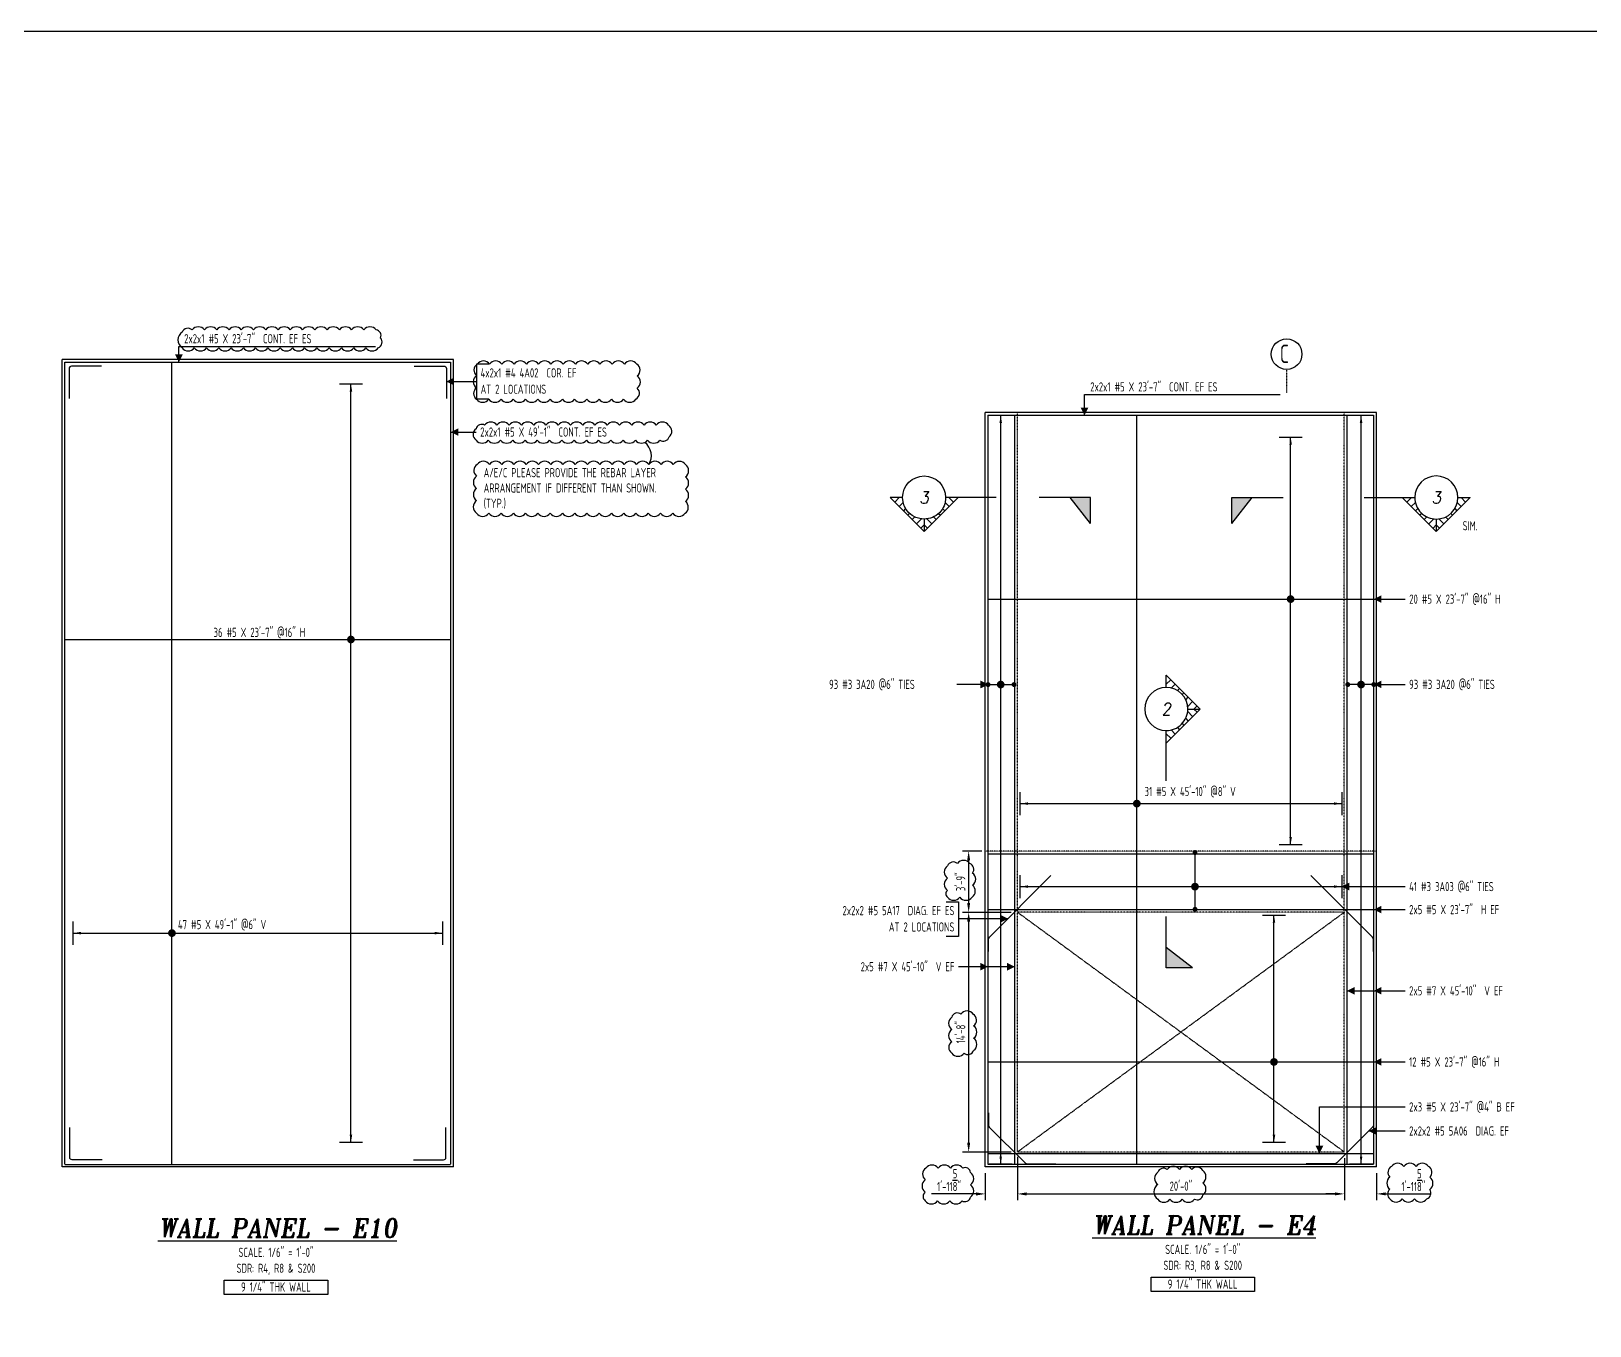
# Model space of a CAD drawing. Header units: inches. Extents: x -10781 to 50822, y -3854 to 38989.
# Drawn here: x 6557 to 7701, y 268 to 1219 of the extents above; entities that cross this region are included whole.
import ezdxf
from ezdxf.enums import TextEntityAlignment as Align

# ---------------------------------------------------------------- set-up
doc = ezdxf.new("R2010")
doc.units = ezdxf.units.IN
doc.header["$LTSCALE"] = 0.025
doc.header["$MEASUREMENT"] = 0
doc.linetypes.add('HIDDEN', pattern=[6, 3, -3])
doc.linetypes.add('PHANTOM', pattern=[2.5, 1.25, -0.25, 0.25, -0.25, 0.25, -0.25])
doc.layers.get('0').update_dxf_attribs({"linetype": 'CONTINUOUS'})
doc.layers.get('Defpoints').update_dxf_attribs({"linetype": 'CONTINUOUS'})
for name, color, linetype in [('0-25TEXT', 7, 'CONTINUOUS'), ('0-35', 3, 'CONTINUOUS'), ('0-35TEXT', 3, 'CONTINUOUS'), ('0-50', 10, 'CONTINUOUS'), ('3', 3, 'CONTINUOUS'), ('BAR-LBL', 2, 'CONTINUOUS'), ('DETAIL', 83, 'CONTINUOUS'), ('GRID', 8, 'PHANTOM'), ('hidden', 7, 'HIDDEN'), ('RANGELAY', 7, 'CONTINUOUS'), ('REBARS', 4, 'CONTINUOUS')]:
    doc.layers.add(name, color=color, linetype=linetype)
doc.styles.add('AR', font='ARCHQUIK.shx', dxfattribs={"width": 0.8})
doc.styles.add('ROMANT', font='romant')
doc.dimstyles.new('CADS_DIM_48', dxfattribs={"dimscale": 48, "dimtxt": 0.09375, "dimasz": 0.09375, "dimexe": 0.0625, "dimexo": 0.0625, "dimgap": 0.09375, "dimtad": 0, "dimtih": 1, "dimtoh": 1, "dimzin": 1, "dimdsep": 46, "dimlunit": 4, "dimtxsty": 'AR', "dimblk": 'CLOSED', "dimcen": 0.1875, "dimadec": 0, "dimazin": 0, "dimtfac": 1, "dimtofl": 0, "dimtmove": 0, "dimatfit": 1, "dimldrblk": 'DOTBLANK', "dimfxl": 1, "dimtzin": 0, "dimarcsym": 0})

# ---------------------------------------------------------------- blocks, each defined once
blk = doc.blocks.new('leadrblk')
blk.add_lwpolyline([(0, 0, 0, 1, 0), (1, 0, 1, 1, 0)], format="xyseb")
blk = doc.blocks.new('*U1173', base_point=(6585.3, 389.9))
at = {"layer": 'REBARS', "color": 0}
blk.add_lwpolyline([(6609.3, 390.2), (6587.3, 390.2, -0.414213), (6585.5, 391.9), (6585.5, 413.9)], format="xyb", dxfattribs=at)
blk = doc.blocks.new('*U1174', base_point=(6862, 389.9))
at = {"layer": 'REBARS', "color": 0}
blk.add_lwpolyline([(6838, 390.2), (6860, 390.2, 0.414213), (6861.7, 391.9), (6861.7, 413.9)], format="xyb", dxfattribs=at)
blk = doc.blocks.new('*U1175', base_point=(6582, 772))
at = {"layer": 'REBARS', "color": 0}
blk.add_lwpolyline([(6582, 772.3), (6865, 772.3)], dxfattribs=at)
blk = doc.blocks.new('rendmark')
at = {"color": 4}
blk.add_line((0, -3), (0, 3), dxfattribs=at)
blk = doc.blocks.new('rarrow')
at = {"color": 7}
blk.add_solid([(2, -0.33), (2, 0.33), (0, 0)], dxfattribs=at)
blk = doc.blocks.new('*U1176', base_point=(6791.9, 402.9))
at = {"layer": 'RANGELAY'}
blk.add_line((6791.9, 402.9), (6791.9, 959.9), dxfattribs=at)
at = {"layer": 'RANGELAY', "xscale": 2.834645669291339, "yscale": 2.834645669291339}
for name, p, rotation in [('rendmark', (6791.9, 959.9), 269.9999969630881), ('rarrow', (6791.9, 959.9), 269.9999969630881), ('rendmark', (6791.9, 402.9), 90.0000000335571), ('rarrow', (6791.9, 402.9), 90.0000000335571)]:
    blk.add_blockref(name, p, dxfattribs=dict(at, rotation=rotation))
blk = doc.blocks.new('VPM634EE')
at = {"const_width": 1}
blk.add_lwpolyline([(-0.5, 0, 1), (0.5, 0, 1)], format="xyb", close=True, dxfattribs=at)
blk = doc.blocks.new('*U1177', base_point=(6660.8, 386.9))
at = {"layer": 'REBARS', "color": 0}
blk.add_lwpolyline([(6660.5, 386.9), (6660.5, 975.9)], dxfattribs=at)
blk = doc.blocks.new('*U1178', base_point=(6588, 556.7))
at = {"layer": 'RANGELAY'}
blk.add_line((6588, 556.7), (6859.2, 556.7), dxfattribs=at)
at = {"layer": 'RANGELAY', "xscale": 2.834645669291339, "yscale": 2.834645669291339}
for name in ['rendmark', 'rarrow']:
    blk.add_blockref(name, (6588, 556.7), dxfattribs=at)
at = {"layer": 'RANGELAY', "xscale": 2.834645669291339, "yscale": 2.834645669291339, "rotation": 179.999996929531}
for name in ['rendmark', 'rarrow']:
    blk.add_blockref(name, (6859.2, 556.7), dxfattribs=at)
blk = doc.blocks.new('VPM634F1')
at = {"const_width": 1}
blk.add_lwpolyline([(-0.5, 0, 1), (0.5, 0, 1)], format="xyb", close=True, dxfattribs=at)
blk = doc.blocks.new('*U1179', base_point=(6582, 975.6))
at = {"layer": 'REBARS', "color": 0}
blk.add_lwpolyline([(6582, 975.9), (6865, 975.9)], dxfattribs=at)
blk = doc.blocks.new('*U1180', base_point=(6582, 387.3))
at = {"layer": 'REBARS', "color": 0}
blk.add_lwpolyline([(6582, 386.9), (6865, 386.9)], dxfattribs=at)
blk = doc.blocks.new('*U1181', base_point=(6582.3, 386.9))
at = {"layer": 'REBARS', "color": 0}
blk.add_lwpolyline([(6582, 386.9), (6582, 975.9)], dxfattribs=at)
blk = doc.blocks.new('*U1182', base_point=(6864.9, 386.9))
at = {"layer": 'REBARS', "color": 0}
blk.add_lwpolyline([(6865.2, 386.9), (6865.2, 975.9)], dxfattribs=at)
blk = doc.blocks.new('*U1219', base_point=(6584.7, 973.2))
at = {"layer": 'REBARS', "color": 0}
blk.add_lwpolyline([(6608.7, 972.9), (6586.7, 972.9, 0.414214), (6585, 971.2), (6585, 949.2)], format="xyb", dxfattribs=at)
blk = doc.blocks.new('*U1220', base_point=(6862.2, 973.2))
at = {"layer": 'REBARS', "color": 0}
blk.add_lwpolyline([(6838.2, 973), (6860.2, 973, -0.414214), (6862, 971.2), (6862, 949.2)], format="xyb", dxfattribs=at)
blk = doc.blocks.new('SECTARO')
at = {"linetype": 'Continuous'}
blk.add_line((33.3, 17), (20.1, 0), dxfattribs=at)
for p, q in [((33.3, 17), (33.3, 0)), ((33.3, 0), (0, 0))]:
    blk.add_line(p, q)
for points in [[(33.3, 0), (33.3, 17), (33.3, 0), (20.1, 0)], [(33.3, 17), (20.1, 0), (33.3, 0), (33.3, 17)]]:
    blk.add_solid(points, dxfattribs=at)
blk = doc.blocks.new('*X3')
at = {"color": 0, "linetype": 'Continuous'}
for p, q in [((-1.108, 0.278), (-1.075, 0.312)), ((-1.081, 0.217), (-1.031, 0.267)), ((-1.013, 0.197), (-0.986, 0.223)), ((-0.96, 0.161), (-0.942, 0.179)), ((-0.92, 0.112), (-0.898, 0.135)), ((-0.895, 0.05), (-0.854, 0.091)), ((-0.856, 0), (-0.81, 0.046)), ((-0.768, 0), (-0.765, 0.002))]:
    blk.add_line(p, q, dxfattribs=at)
blk = doc.blocks.new('*X2')
at = {"color": 0, "linetype": 'Continuous'}
for p, q in [((-1.108, 0.278), (-1.075, 0.312)), ((-0.96, 0.161), (-0.942, 0.179)), ((-0.856, 0), (-0.81, 0.046))]:
    blk.add_line(p, q, dxfattribs=at)
blk = doc.blocks.new('SECTNU')
at = {"linetype": 'Continuous'}
blk.add_line((-24.7, 0), (-32.8, 0), dxfattribs=at)
blk.add_line((0, 0), (-24.7, 0))
at = {"layer": '3'}
for p, q in [((-68.9, 0), (-46.8, 22.1)), ((-60.8, 0), (-68.9, 0))]:
    blk.add_line(p, q, dxfattribs=at)
at = {"layer": '3', "linetype": 'Continuous'}
blk.add_line((-46.8, 14), (-46.8, 22.1), dxfattribs=at)
at = {"layer": '3'}
for points in [[(-46.8, 22.1), (-24.7, 0), (-32.8, 0, 1)], [(-32.8, 0, 0.414214), (-46.8, 14)]]:
    blk.add_lwpolyline(points, format="xyb", dxfattribs=at)
for start, end in [(90, 180), (180, 0)]:
    blk.add_arc((-46.8, 0), 14, start, end, dxfattribs=at)
at = {"linetype": 'Continuous', "xscale": -64, "yscale": 64, "zscale": 64, "rotation": 359.9999999999999}
blk.add_blockref('*X3', (-117.7, 0), dxfattribs=at)
at = {"linetype": 'Continuous', "xscale": 64, "yscale": 64, "zscale": 64}
for name in ['*X3', '*X2']:
    blk.add_blockref(name, (24.1, 0), dxfattribs=at)
at = {"linetype": 'Continuous', "style": 'ROMANT', "oblique": 9, "width": 0.9}
blk.add_attdef('NO', text='', height=8, dxfattribs=at).set_placement((-46.8, 0), align=Align.MIDDLE)
blk = doc.blocks.new('*D878')
at = {"layer": 'Defpoints', "color": 0, "transparency": 16777216}
for p in [(7259.6, 616.9), (7245.4, 571.9), (7281.2, 571.9)]:
    blk.add_point(p, dxfattribs=at)
at = {"layer": 'DETAIL', "color": 0, "lineweight": -2, "transparency": 16777216}
for p, q in [((7255.1, 616.9), (7240.9, 616.9)), ((7245.4, 610.2), (7245.4, 578.7)), ((7276.7, 571.9), (7240.9, 571.9))]:
    blk.add_line(p, q, dxfattribs=at)
at = {"layer": 'DETAIL', "color": 0, "transparency": 16777216}
for points in [[(7244.3, 610.2), (7246.5, 610.2), (7245.4, 616.9)], [(7244.3, 578.7), (7246.5, 578.7), (7245.4, 571.9)]]:
    blk.add_solid(points, dxfattribs=at)
at = {"layer": 'DETAIL', "color": 0, "transparency": 16777216, "insert": (7239.6, 594.4), "char_height": 6.75, "attachment_point": 5, "rotation": 90, "style": 'AR'}
blk.add_mtext('3\'-9"', dxfattribs=at)
blk = doc.blocks.new('_DotBlank')
at = {"layer": '0-35', "color": 0, "lineweight": -2}
blk.add_line((-0.5, 0), (-1, 0), dxfattribs=at)
blk.add_circle((0, 0), 0.5, dxfattribs=at)
blk = doc.blocks.new('*D879')
at = {"layer": 'Defpoints', "color": 0, "transparency": 16777216}
for p in [(7281.2, 396.9), (7257.6, 384.9), (7281.2, 365.2)]:
    blk.add_point(p, dxfattribs=at)
at = {"layer": 'DETAIL', "color": 0, "lineweight": -2, "transparency": 16777216}
for p, q in [((7281.2, 392.4), (7281.2, 360.7)), ((7257.6, 380.4), (7257.6, 360.7)), ((7250.8, 365.2), (7218, 365.2)), ((7288, 365.2), (7294.7, 365.2))]:
    blk.add_line(p, q, dxfattribs=at)
at = {"layer": 'DETAIL', "color": 0, "transparency": 16777216}
for points in [[(7250.8, 366.3), (7250.8, 364), (7257.6, 365.2)], [(7288, 366.3), (7288, 364), (7281.2, 365.2)]]:
    blk.add_solid(points, dxfattribs=at)
at = {"layer": 'DETAIL', "color": 0, "transparency": 16777216, "insert": (7231, 375.3), "char_height": 6.75, "attachment_point": 5, "style": 'AR'}
blk.add_mtext('1\'-11{\\H1.000000x;\\S5/8;}"', dxfattribs=at)
blk = doc.blocks.new('*D880')
at = {"layer": 'Defpoints', "color": 0, "transparency": 16777216}
for p in [(7281.2, 395.9), (7521.2, 395.9), (7521.2, 365.2)]:
    blk.add_point(p, dxfattribs=at)
at = {"layer": 'DETAIL', "color": 0, "lineweight": -2, "transparency": 16777216}
for p, q in [((7281.2, 391.4), (7281.2, 360.7)), ((7521.2, 391.4), (7521.2, 360.7)), ((7288, 365.2), (7514.4, 365.2))]:
    blk.add_line(p, q, dxfattribs=at)
at = {"layer": 'DETAIL', "color": 0, "transparency": 16777216}
for points in [[(7288, 366.3), (7288, 364.1), (7281.2, 365.2)], [(7514.4, 366.3), (7514.4, 364.1), (7521.2, 365.2)]]:
    blk.add_solid(points, dxfattribs=at)
at = {"layer": 'DETAIL', "color": 0, "transparency": 16777216, "insert": (7401.2, 370.9), "char_height": 6.75, "attachment_point": 5, "style": 'AR'}
blk.add_mtext('20\'-0"', dxfattribs=at)
blk = doc.blocks.new('*D881')
at = {"layer": 'Defpoints', "color": 0, "transparency": 16777216}
for p in [(7521.2, 395.9), (7544.8, 384.9), (7544.8, 365.2)]:
    blk.add_point(p, dxfattribs=at)
at = {"layer": 'DETAIL', "color": 0, "lineweight": -2, "transparency": 16777216}
for p, q in [((7521.2, 391.4), (7521.2, 360.7)), ((7544.8, 380.4), (7544.8, 360.7)), ((7514.4, 365.2), (7507.7, 365.2)), ((7551.6, 365.2), (7585, 365.2))]:
    blk.add_line(p, q, dxfattribs=at)
at = {"layer": 'DETAIL', "color": 0, "transparency": 16777216}
for points in [[(7514.4, 366.3), (7514.4, 364.1), (7521.2, 365.2)], [(7551.6, 366.3), (7551.6, 364.1), (7544.8, 365.2)]]:
    blk.add_solid(points, dxfattribs=at)
at = {"layer": 'DETAIL', "color": 0, "transparency": 16777216, "insert": (7571.9, 375.3), "char_height": 6.75, "attachment_point": 5, "style": 'AR'}
blk.add_mtext('1\'-11{\\H1.000000x;\\S5/8;}"', dxfattribs=at)
blk = doc.blocks.new('*D882')
at = {"layer": 'Defpoints', "color": 0, "transparency": 16777216}
for p in [(7281.2, 571.9), (7245.4, 395.9), (7281.2, 395.9)]:
    blk.add_point(p, dxfattribs=at)
at = {"layer": 'DETAIL', "color": 0, "lineweight": -2, "transparency": 16777216}
for p, q in [((7276.7, 571.9), (7240.9, 571.9)), ((7245.4, 565.2), (7245.4, 402.7)), ((7276.7, 395.9), (7240.9, 395.9))]:
    blk.add_line(p, q, dxfattribs=at)
at = {"layer": 'DETAIL', "color": 0, "transparency": 16777216}
for points in [[(7244.3, 565.2), (7246.5, 565.2), (7245.4, 571.9)], [(7244.3, 402.7), (7246.5, 402.7), (7245.4, 395.9)]]:
    blk.add_solid(points, dxfattribs=at)
at = {"layer": 'DETAIL', "color": 0, "transparency": 16777216, "insert": (7239.6, 483.9), "char_height": 6.75, "attachment_point": 5, "rotation": 90, "style": 'AR'}
blk.add_mtext('14\'-8"', dxfattribs=at)
blk = doc.blocks.new('*U1223', base_point=(7259.6, 386.6))
at = {"layer": 'REBARS', "color": 0}
blk.add_lwpolyline([(7259.6, 386.9), (7542.6, 386.9)], dxfattribs=at)
blk = doc.blocks.new('*U1224', base_point=(7259.6, 395.2))
at = {"layer": 'REBARS', "color": 0}
blk.add_lwpolyline([(7259.6, 394.9), (7542.6, 394.9)], dxfattribs=at)
blk = doc.blocks.new('*U1225', base_point=(7259.6, 936.6))
at = {"layer": 'REBARS', "color": 0}
blk.add_lwpolyline([(7259.6, 936.9), (7542.6, 936.9)], dxfattribs=at)
blk = doc.blocks.new('*U1226', base_point=(7260, 386.9))
at = {"layer": 'REBARS', "color": 0}
blk.add_lwpolyline([(7259.6, 386.9), (7259.6, 936.9)], dxfattribs=at)
blk = doc.blocks.new('*U1227', base_point=(7523.6, 386.9))
at = {"layer": 'REBARS', "color": 0}
blk.add_lwpolyline([(7523.2, 386.9), (7523.2, 936.9)], dxfattribs=at)
blk = doc.blocks.new('*U1228', base_point=(7259.6, 461.8))
at = {"layer": 'REBARS', "color": 0}
blk.add_lwpolyline([(7259.6, 462.1), (7542.6, 462.1)], dxfattribs=at)
blk = doc.blocks.new('*U1229', base_point=(7469.5, 402.9))
at = {"layer": 'RANGELAY'}
blk.add_line((7469.5, 402.9), (7469.5, 569.9), dxfattribs=at)
at = {"layer": 'RANGELAY', "xscale": 2.834645669291339, "yscale": 2.834645669291339}
for name, p, rotation in [('rendmark', (7469.5, 569.9), 269.9999969630881), ('rarrow', (7469.5, 569.9), 269.9999969630881), ('rendmark', (7469.5, 402.9), 90.0000000335571), ('rarrow', (7469.5, 402.9), 90.0000000335571)]:
    blk.add_blockref(name, p, dxfattribs=dict(at, rotation=rotation))
blk = doc.blocks.new('VPM9E7E52')
at = {"const_width": 1}
blk.add_lwpolyline([(-0.5, 0, 1), (0.5, 0, 1)], format="xyb", close=True, dxfattribs=at)
blk = doc.blocks.new('*U1230', base_point=(7259.6, 801.6))
at = {"layer": 'REBARS', "color": 0}
blk.add_lwpolyline([(7259.6, 801.9), (7542.6, 801.9)], dxfattribs=at)
blk = doc.blocks.new('*U1231', base_point=(7481.8, 621.5))
at = {"layer": 'RANGELAY'}
blk.add_line((7481.8, 621.5), (7481.8, 920.9), dxfattribs=at)
at = {"layer": 'RANGELAY', "xscale": 2.834645669291339, "yscale": 2.834645669291339}
for name, p, rotation in [('rendmark', (7481.8, 920.9), 269.9999969630881), ('rarrow', (7481.8, 920.9), 269.9999969630881), ('rendmark', (7481.8, 621.5), 90.0000000335571), ('rarrow', (7481.8, 621.5), 90.0000000335571)]:
    blk.add_blockref(name, p, dxfattribs=dict(at, rotation=rotation))
blk = doc.blocks.new('VPM9E7E92')
at = {"const_width": 1}
blk.add_lwpolyline([(-0.5, 0, 1), (0.5, 0, 1)], format="xyb", close=True, dxfattribs=at)
blk = doc.blocks.new('*U1232', base_point=(7543, 739.2))
at = {"layer": 'REBARS', "color": 0, "const_width": 1.8}
for points in [[(7523.7, 740.1, 1), (7523.7, 738.3, 1), (7523.7, 740.1)], [(7542.8, 738.3, 1), (7542.8, 740.1, 1), (7542.8, 738.3)]]:
    blk.add_lwpolyline(points, format="xyb", dxfattribs=at)
at = {"layer": 'REBARS', "color": 0}
blk.add_lwpolyline([(7542.8, 739.2), (7523.7, 739.2)], dxfattribs=at)
blk = doc.blocks.new('*U1233', base_point=(7533.5, 386.9))
at = {"layer": 'RANGELAY'}
blk.add_line((7533.5, 386.9), (7533.5, 936.9), dxfattribs=at)
at = {"layer": 'RANGELAY', "xscale": 2.834645669291339, "yscale": 2.834645669291339}
for name, p, rotation in [('rendmark', (7533.5, 936.9), 269.9999969411395), ('rarrow', (7533.5, 936.9), 269.9999969411395), ('rarrow', (7533.5, 386.9), 90.00000001160853), ('rendmark', (7533.5, 386.9), 90.00000001160853)]:
    blk.add_blockref(name, p, dxfattribs=dict(at, rotation=rotation))
blk = doc.blocks.new('VPM9E7ED2')
at = {"const_width": 1}
blk.add_lwpolyline([(-0.5, 0, 1), (0.5, 0, 1)], format="xyb", close=True, dxfattribs=at)
blk = doc.blocks.new('*U1234', base_point=(7543.3, 386.9))
at = {"layer": 'REBARS', "color": 0}
blk.add_lwpolyline([(7542.8, 386.9), (7542.8, 936.9)], dxfattribs=at)
blk = doc.blocks.new('*U1235', base_point=(7369.2, 386.9))
at = {"layer": 'REBARS', "color": 0}
blk.add_lwpolyline([(7368.9, 386.9), (7368.9, 936.9)], dxfattribs=at)
blk = doc.blocks.new('*U1236', base_point=(7283.2, 651.8))
at = {"layer": 'RANGELAY'}
blk.add_line((7283.2, 651.8), (7519.2, 651.8), dxfattribs=at)
at = {"layer": 'RANGELAY', "xscale": 2.834645669291339, "yscale": 2.834645669291339}
for name in ['rendmark', 'rarrow']:
    blk.add_blockref(name, (7283.2, 651.8), dxfattribs=at)
at = {"layer": 'RANGELAY', "xscale": 2.834645669291339, "yscale": 2.834645669291339, "rotation": 179.999996929531}
for name in ['rarrow', 'rendmark']:
    blk.add_blockref(name, (7519.2, 651.8), dxfattribs=at)
blk = doc.blocks.new('VPM9E7F12')
at = {"const_width": 1}
blk.add_lwpolyline([(-0.5, 0, 1), (0.5, 0, 1)], format="xyb", close=True, dxfattribs=at)
blk = doc.blocks.new('*U1237', base_point=(7259.6, 614.6))
at = {"layer": 'REBARS', "color": 0}
blk.add_lwpolyline([(7259.6, 614.9), (7542.6, 614.9)], dxfattribs=at)
blk = doc.blocks.new('*U1238', base_point=(7259.7, 573.6))
at = {"layer": 'REBARS', "color": 0}
blk.add_lwpolyline([(7259.7, 573.9), (7542.7, 573.9)], dxfattribs=at)
blk = doc.blocks.new('*U1239', base_point=(7411.6, 573.9))
at = {"layer": 'REBARS', "color": 0, "const_width": 1.8}
for points in [[(7412.5, 615.8, 1), (7410.7, 615.8, 1), (7412.5, 615.8)], [(7410.7, 574.1, 1), (7412.5, 574.1, 1), (7410.7, 574.1)]]:
    blk.add_lwpolyline(points, format="xyb", dxfattribs=at)
at = {"layer": 'REBARS', "color": 0}
blk.add_lwpolyline([(7411.6, 574.1), (7411.6, 615.8)], dxfattribs=at)
blk = doc.blocks.new('*U1240', base_point=(7283.2, 590.8))
at = {"layer": 'RANGELAY'}
blk.add_line((7283.2, 590.8), (7519.2, 590.8), dxfattribs=at)
at = {"layer": 'RANGELAY', "xscale": 2.834645669291339, "yscale": 2.834645669291339}
for name, p, rotation in [('rendmark', (7283.2, 590.8), 2.168026563244109e-08), ('rendmark', (7519.2, 590.8), 179.9999969512113), ('rarrow', (7283.2, 590.8), 2.168026563244109e-08), ('rarrow', (7519.2, 590.8), 179.9999969512113)]:
    blk.add_blockref(name, p, dxfattribs=dict(at, rotation=rotation))
blk = doc.blocks.new('VPM9E7FD2')
at = {"const_width": 1}
blk.add_lwpolyline([(-0.5, 0, 1), (0.5, 0, 1)], format="xyb", close=True, dxfattribs=at)
blk = doc.blocks.new('*U1241', base_point=(7279.7, 386.9))
at = {"layer": 'REBARS', "color": 0}
blk.add_lwpolyline([(7279.2, 386.9), (7279.2, 936.9)], dxfattribs=at)
blk = doc.blocks.new('*U1242', base_point=(7259.6, 414.7))
at = {"layer": 'REBARS', "color": 0}
blk.add_lwpolyline([(7259.9, 424.7), (7259.9, 415.8, 0.198912), (7260.5, 414.2), (7286.8, 387.9, 0.198912), (7288.4, 387.3), (7309.4, 387.3)], format="xyb", dxfattribs=at)
blk = doc.blocks.new('*U1243', base_point=(7542.8, 414.7))
at = {"layer": 'REBARS', "color": 0}
blk.add_lwpolyline([(7542.5, 424.7), (7542.5, 415.8, -0.198912), (7541.9, 414.2), (7515.6, 387.9, -0.198912), (7514, 387.3), (7493.1, 387.3)], format="xyb", dxfattribs=at)
blk = doc.blocks.new('*U1244', base_point=(7542.8, 553.2))
at = {"layer": 'REBARS', "color": 0}
blk.add_lwpolyline([(7542.5, 543.2), (7542.5, 552.2, 0.198912), (7541.8, 553.7), (7496.6, 598.9)], format="xyb", dxfattribs=at)
blk = doc.blocks.new('*U1245', base_point=(7259.6, 553.2))
at = {"layer": 'REBARS', "color": 0}
blk.add_lwpolyline([(7259.9, 543.2), (7259.9, 552.2, -0.198912), (7260.6, 553.7), (7305.8, 598.9)], format="xyb", dxfattribs=at)
blk = doc.blocks.new('*U1246', base_point=(7259.4, 739.2))
at = {"layer": 'REBARS', "color": 0, "const_width": 1.8}
for points in [[(7259.6, 740.1, 1), (7259.6, 738.3, 1), (7259.6, 740.1)], [(7278.7, 738.3, 1), (7278.7, 740.1, 1), (7278.7, 738.3)]]:
    blk.add_lwpolyline(points, format="xyb", dxfattribs=at)
at = {"layer": 'REBARS', "color": 0}
blk.add_lwpolyline([(7259.6, 739.2), (7278.7, 739.2)], dxfattribs=at)
blk = doc.blocks.new('*U1247', base_point=(7268.9, 386.9))
at = {"layer": 'RANGELAY'}
blk.add_line((7268.9, 386.9), (7268.9, 936.9), dxfattribs=at)
at = {"layer": 'RANGELAY', "xscale": 2.834645669291339, "yscale": 2.834645669291339}
for name, p, rotation in [('rendmark', (7268.9, 936.9), 269.9999969179225), ('rarrow', (7268.9, 936.9), 269.9999969179225), ('rarrow', (7268.9, 386.9), 89.99999998839145), ('rendmark', (7268.9, 386.9), 89.99999998839145)]:
    blk.add_blockref(name, p, dxfattribs=dict(at, rotation=rotation))
blk = doc.blocks.new('VPM9E8092')
at = {"const_width": 1}
blk.add_lwpolyline([(-0.5, 0, 1), (0.5, 0, 1)], format="xyb", close=True, dxfattribs=at)

msp = doc.modelspace()

# ---------------------------------------------------------------- linework, layer by layer
at = {"layer": '0-25TEXT'}
for points in [[(6665.63398, 975.94996), (6665.63398, 987.50277), (6809.8285, 987.50277)], [(6893.10065, 974.43445), (6884.10159, 974.43445), (6884.10159, 948.93713), (6893.10065, 948.93713)], [(6861.95495, 961.68579), (6884.10159, 961.68579)], [(7330.43804, 936.94996), (7330.43804, 952.11946), (7474.15846, 952.11946)], [(6865.20492, 924.61896), (6883.8516, 924.61896)], [(7542.89518, 801.93413), (7565.8462, 801.93412)], [(7259.58486, 739.33562), (7236.63383, 739.33562)], [(7259.86298, 739.18772), (7237.94431, 739.18772)], [(7542.83487, 739.33562), (7565.7859, 739.33562)], [(7519.16207, 590.81941), (7565.7859, 590.85157)], [(7228.94526, 579.6037), (7237.94431, 579.6037), (7237.94431, 554.10638), (7228.94526, 554.10638)], [(7542.83482, 573.94996), (7565.7859, 573.94996)], [(7274.51802, 567.23), (7237.94431, 567.23)], [(7279.23802, 532.01564), (7237.94431, 532.01564)], [(7523.16201, 514.32681), (7565.7859, 514.32681)], [(7542.83478, 462.09175), (7565.7859, 462.09175)], [(7502.91159, 394.86703), (7502.91157, 429.06585), (7565.78587, 429.06589)], [(7539.07004, 411.39631), (7565.7859, 411.39631)]]:
    msp.add_lwpolyline(points, dxfattribs=at)
at = {"layer": '0-35'}
for p, q in [((6579.95495, 384.94996), (6579.95495, 977.94996)), ((6867.20495, 977.94996), (6579.95495, 977.94996)), ((6867.20495, 384.94996), (6867.20495, 977.94996)), ((7257.58487, 384.94996), (7257.58487, 938.94996)), ((7544.83487, 938.94996), (7257.58487, 938.94996)), ((7544.83487, 384.94996), (7544.83487, 938.94996)), ((6867.20495, 384.94996), (6579.95495, 384.94996)), ((7544.83487, 384.94996), (7257.58487, 384.94996))]:
    msp.add_line(p, q, dxfattribs=at)
at = {"layer": '0-35', "color": 0, "linetype": 'HIDDEN', "ltscale": 2}
msp.add_line((7544.83487, 616.94996), (7257.58487, 616.94996), dxfattribs=at)
at = {"layer": '0-50'}
for points in [[(6698.93797, 301.78794), (6774.82482, 301.78794), (6774.82482, 291.43158), (6698.93797, 291.43158)], [(7379.28331, 303.95146), (7455.17015, 303.95146), (7455.17015, 293.59509), (7379.28331, 293.59509)]]:
    msp.add_lwpolyline(points, close=True, dxfattribs=at)
msp.add_circle((7478.83487, 981.80754), 11.25, dxfattribs=at)
at = {"layer": 'BAR-LBL'}
msp.add_lwpolyline([(5421.30462, 1218.9583), (9773.86267, 1218.9583), (9773.86267, -1266.46422), (5421.30462, -1266.46422)], close=True, dxfattribs=at)
at = {"layer": 'DETAIL'}
for points in [[(6667.93261, 986.45998, 0.52056705), (6676.93261, 986.45998, 0.52056705), (6685.93261, 986.45998, 0.52056705), (6694.93261, 986.45998, 0.52056705), (6703.93261, 986.45998, 0.52056705), (6712.93261, 986.45998, 0.52056705), (6721.93261, 986.45998, 0.52056705), (6730.93261, 986.45998, 0.52056705), (6739.93261, 986.45998, 0.52056705), (6748.93261, 986.45998, 0.52056705), (6757.93261, 986.45998, 0.52056705), (6766.93261, 986.45998, 0.52056705), (6775.93261, 986.45998, 0.52056705), (6784.93261, 986.45998, 0.52056705), (6793.93261, 986.45998, 0.52056705), (6802.93261, 986.45998, 0.52056705), (6811.93261, 986.45998, 0.52056705), (6813.61906, 993.77354, 0.52056705), (6810.38921, 999.54369, 0.52056705), (6801.38921, 999.54369, 0.52056705), (6792.38921, 999.54369, 0.52056705), (6783.38921, 999.54369, 0.52056705), (6774.38921, 999.54369, 0.52056705), (6765.38921, 999.54369, 0.52056705), (6756.38921, 999.54369, 0.52056705), (6747.38921, 999.54369, 0.52056705), (6738.38921, 999.54369, 0.52056705), (6729.38921, 999.54369, 0.52056705), (6720.38921, 999.54369, 0.52056705), (6711.38921, 999.54369, 0.52056705), (6702.38921, 999.54369, 0.52056705), (6693.38921, 999.54369, 0.52056705), (6684.38921, 999.54369, 0.52056705), (6675.38921, 999.54369, 0.52056705), (6667.93261, 998.00028, 0.52056705)], [(6884.10159, 948.79019, 0.52056705), (6893.10159, 948.79019, 0.52056705), (6902.10159, 948.79019, 0.52056705), (6911.10159, 948.79019, 0.52056705), (6920.10159, 948.79019, 0.52056705), (6929.10159, 948.79019, 0.52056705), (6938.10159, 948.79019, 0.52056705), (6947.10159, 948.79019, 0.52056705), (6956.10159, 948.79019, 0.52056705), (6965.10159, 948.79019, 0.52056705), (6974.10159, 948.79019, 0.52056705), (6983.10159, 948.79019, 0.52056705), (6992.10159, 948.79019, 0.52056705), (7001.10159, 948.79019, 0.52056705), (7002.07682, 956.81497, 0.52056705), (7002.07682, 965.81497, 0.52056705), (7001.6963, 974.43445, 0.52056705), (6992.6963, 974.43445, 0.52056705), (6983.6963, 974.43445, 0.52056705), (6974.6963, 974.43445, 0.52056705), (6965.6963, 974.43445, 0.52056705), (6956.6963, 974.43445, 0.52056705), (6947.6963, 974.43445, 0.52056705), (6938.6963, 974.43445, 0.52056705), (6929.6963, 974.43445, 0.52056705), (6920.6963, 974.43445, 0.52056705), (6911.6963, 974.43445, 0.52056705), (6902.6963, 974.43445, 0.52056705), (6893.6963, 974.43445, 0.52056705), (6884.6963, 974.43445, 0.52056705), (6884.10159, 966.02915, 0.52056705), (6884.10159, 957.02915, 0.52056705)], [(6883.72268, 918.75055, 0.52056705), (6892.72268, 918.75055, 0.52056705), (6901.72268, 918.75055, 0.52056705), (6910.72268, 918.75055, 0.52056705), (6919.72268, 918.75055, 0.52056705), (6928.72268, 918.75055, 0.52056705), (6937.72268, 918.75055, 0.52056705), (6946.72268, 918.75055, 0.52056705), (6955.72268, 918.75055, 0.52056705), (6964.72268, 918.75055, 0.52056705), (6973.72268, 918.75055, 0.52056705), (6982.72268, 918.75055, 0.52056705), (6991.72268, 918.75055, 0.52056705), (7000.72268, 918.75055, 0.52056705), (7009.72268, 918.75055, 0.52056705), (7018.72268, 918.75055, 0.52056705), (7025.47873, 920.9945, 0.52056705), (7025.07605, 929.59182, 0.52056705), (7016.07605, 929.59182, 0.52056705), (7007.07605, 929.59182, 0.52056705), (6998.07605, 929.59182, 0.52056705), (6989.07605, 929.59182, 0.52056705), (6980.07605, 929.59182, 0.52056705), (6971.07605, 929.59182, 0.52056705), (6962.07605, 929.59182, 0.52056705), (6953.07605, 929.59182, 0.52056705), (6944.07605, 929.59182, 0.52056705), (6935.07605, 929.59182, 0.52056705), (6926.07605, 929.59182, 0.52056705), (6917.07605, 929.59182, 0.52056705), (6908.07605, 929.59182, 0.52056705), (6899.07605, 929.59182, 0.52056705), (6890.07605, 929.59182, 0.52056705), (6883.72268, 926.94519, 0.52056705)], [(6884.16138, 865.00039, 0.52056705), (6893.16138, 865.00039, 0.52056705), (6902.16138, 865.00039, 0.52056705), (6911.16138, 865.00039, 0.52056705), (6920.16138, 865.00039, 0.52056705), (6929.16138, 865.00039, 0.52056705), (6938.16138, 865.00039, 0.52056705), (6947.16138, 865.00039, 0.52056705), (6956.16138, 865.00039, 0.52056705), (6965.16138, 865.00039, 0.52056705), (6974.16138, 865.00039, 0.52056705), (6983.16138, 865.00039, 0.52056705), (6992.16138, 865.00039, 0.52056705), (7001.16138, 865.00039, 0.52056705), (7010.16138, 865.00039, 0.52056705), (7019.16138, 865.00039, 0.52056705), (7028.16138, 865.00039, 0.52056705), (7037.16138, 865.00039, 0.52056705), (7037.47312, 873.68866, 0.52056705), (7037.47312, 882.68866, 0.52056705), (7037.47312, 891.68866, 0.52056705), (7037.47312, 900.68866, 0.52056705), (7028.58685, 900.80239, 0.52056705), (7019.58685, 900.80239, 0.52056705), (7010.58685, 900.80239, 0.52056705), (7001.58685, 900.80239, 0.52056705), (6992.58685, 900.80239, 0.52056705), (6983.58685, 900.80239, 0.52056705), (6974.58685, 900.80239, 0.52056705), (6965.58685, 900.80239, 0.52056705), (6956.58685, 900.80239, 0.52056705), (6947.58685, 900.80239, 0.52056705), (6938.58685, 900.80239, 0.52056705), (6929.58685, 900.80239, 0.52056705), (6920.58685, 900.80239, 0.52056705), (6911.58685, 900.80239, 0.52056705), (6902.58685, 900.80239, 0.52056705), (6893.58685, 900.80239, 0.52056705), (6884.58685, 900.80239, 0.52056705), (6884.16138, 892.22786, 0.52056705), (6884.16138, 883.22786, 0.52056705), (6884.16138, 874.22786, 0.52056705)], [(7229.85703, 583.17933, 0.52056705), (7238.85703, 583.17933, 0.52056705), (7247.85703, 583.17933, 0.52056705), (7248.23843, 591.79793, 0.52056705), (7248.23843, 600.79793, 0.52056705), (7246.16851, 607.728, 0.52056705), (7237.16851, 607.728, 0.52056705), (7229.85703, 606.03949, 0.52056705), (7229.85703, 597.03949, 0.52056705), (7229.85703, 588.03949, 0.52056705)], [(7232.98745, 468.59011, 0.52056705), (7241.98745, 468.59011, 0.52056705), (7249.0674, 470.51016, 0.52056705), (7249.0674, 479.51016, 0.52056705), (7249.0674, 488.51016, 0.52056705), (7248.75536, 497.19812, 0.52056705), (7239.75536, 497.19812, 0.52056705), (7232.98745, 494.96603, 0.52056705), (7232.98745, 485.96603, 0.52056705), (7232.98745, 476.96603, 0.52056705)], [(7213.56003, 360.13431, 0.52056705), (7222.56003, 360.13431, 0.52056705), (7231.56003, 360.13431, 0.52056705), (7240.56003, 360.13431, 0.52056705), (7246.82743, 362.8669, 0.52056705), (7246.82743, 371.8669, 0.52056705), (7246.82743, 380.8669, 0.52056705), (7241.01578, 384.05525, 0.52056705), (7232.01578, 384.05525, 0.52056705), (7223.01578, 384.05525, 0.52056705), (7214.01578, 384.05525, 0.52056705), (7213.56003, 375.511, 0.52056705), (7213.56003, 366.511, 0.52056705)], [(7384.20124, 361.35373, 0.52056705), (7393.20124, 361.35373, 0.52056705), (7402.20124, 361.35373, 0.52056705), (7411.20124, 361.35373, 0.52056705), (7417.28247, 364.27249, 0.52056705), (7417.28247, 373.27249, 0.52056705), (7417.28247, 382.27249, 0.52056705), (7409.1369, 383.12692, 0.52056705), (7400.1369, 383.12692, 0.52056705), (7391.1369, 383.12692, 0.52056705), (7384.20124, 381.06258, 0.52056705), (7384.20124, 372.06258, 0.52056705)], [(7554.70543, 361.58172, 0.52056705), (7563.70543, 361.58172, 0.52056705), (7572.70543, 361.58172, 0.52056705), (7581.70543, 361.58172, 0.52056705), (7583.8862, 368.40095, 0.52056705), (7583.8862, 377.40095, 0.52056705), (7582.88493, 385.39968, 0.52056705), (7573.88493, 385.39968, 0.52056705), (7564.88493, 385.39968, 0.52056705), (7555.88493, 385.39968, 0.52056705), (7554.70543, 377.57918, 0.52056705), (7554.70543, 368.57918, 0.52056705)]]:
    msp.add_lwpolyline(points, format="xyb", close=True, dxfattribs=at)
msp.add_arc((7000.29274, 907.26166), 12.15281, 327.89288116, 52.92762285, dxfattribs=at)
at = {"layer": 'GRID', "lineweight": -3}
msp.add_lwpolyline([(7478.83487, 970.55754), (7478.83487, 953.31661)], dxfattribs=at)
at = {"layer": 'hidden'}
for p, q in [((7281.23798, 571.94996), (7281.23798, 938.94996)), ((7521.16207, 571.94996), (7521.16207, 938.94996)), ((7521.16207, 571.94996), (7281.23798, 571.94996)), ((7281.23798, 395.94996), (7281.23798, 571.94996)), ((7521.16207, 395.94996), (7521.16207, 571.94996)), ((7521.16207, 395.94996), (7281.23798, 395.94996))]:
    msp.add_line(p, q, dxfattribs=at)
for points in [[(7521.16207, 571.94996), (7281.23798, 395.94996)], [(7521.16207, 395.94996), (7281.23798, 571.94996)]]:
    msp.add_lwpolyline(points, dxfattribs=at)

# ---------------------------------------------------------------- block references
ref = msp.add_blockref('SECTNU', (7265.53975, 876.53784), dxfattribs=dict(xscale=-1.129181470141702, yscale=1.129181470141702, zscale=1.129181470141702, rotation=179.9999870930078))
ref.add_attrib('NO', '3', dxfattribs={"linetype": 'Continuous', "height": 9.03345, "rotation": 359.99998709, "style": 'ROMANT', "oblique": 9, "width": 0.9}).set_placement((7212.67973, 876.53784), align=Align.MIDDLE)
ref = msp.add_blockref('SECTNU', (7535.87119, 876.53783), dxfattribs=dict(xscale=1.129181470141702, yscale=1.129181470141702, zscale=1.129181470141702, rotation=180.0000014568757))
ref.add_attrib('NO', '3', dxfattribs={"linetype": 'Continuous', "height": 9.03345, "rotation": 0.00000146, "style": 'ROMANT', "oblique": 9, "width": 0.9}).set_placement((7588.73122, 876.53782), align=Align.MIDDLE)
at = {"yscale": 1.129181470141702, "zscale": 1.129181470141702}
for p, xscale, rotation in [((7297.18477, 876.53783), -1.129181470141702, 179.9999870930078), ((7476.28533, 876.53784), 1.129181470141702, 180.0000014568757), ((7390.51158, 568.87189), 1.129181470141702, 270)]:
    msp.add_blockref('SECTARO', p, dxfattribs=dict(at, xscale=xscale, rotation=rotation))
ref = msp.add_blockref('SECTNU', (7390.51158, 668.38342), dxfattribs=dict(xscale=1.129181470141702, yscale=1.129181470141702, zscale=1.129181470141702, rotation=270))
ref.add_attrib('NO', '2', dxfattribs={"linetype": 'Continuous', "height": 9.03345, "style": 'ROMANT', "oblique": 9, "width": 0.9}).set_placement((7390.51159, 721.24345), align=Align.MIDDLE)
at = {"layer": '0-25TEXT'}
for name, p, xscale, yscale, rotation in [('leadrblk', (6665.63398, 975.94996), 5.623937007874017, 2.250708661417324, 90.00000153523449), ('leadrblk', (7330.43804, 936.94996), 5.623937007874017, 2.250708661417324, 90.00000153523449), ('VPM9E7E92', (7481.75771, 801.93411), 2.834645669291339, 2.834645669291339, 90.00000003355706), ('VPM634EE', (6791.90548, 772.27853), 2.834645669291339, 2.834645669291339, 90.00000003355706), ('leadrblk', (7259.86298, 739.18772), 5.623937007874017, 2.250708661417324, 180.000003070469), ('VPM9E8092', (7268.92942, 739.18772), -2.834645669291339, 2.834645669291339, 269.9999999883914), ('VPM9E7ED2', (7533.49031, 739.18772), 2.834645669291339, 2.834645669291339, 90.00000001160855), ('VPM9E7FD2', (7411.54416, 590.81941), 2.834645669291339, 2.834645669291339, 2.168027262407381e-08), ('leadrblk', (7274.51802, 567.23), 5.623937007874017, 2.250708661417324, 180.000003070469), ('leadrblk', (7259.58491, 532.01565), 5.623937007874017, 2.250708661417324, 180.000003070469), ('leadrblk', (7279.23802, 532.01564), 5.623937007874017, 2.250708661417324, 180.000003070469), ('VPM9E7E52', (7469.5354, 462.09175), 2.834645669291339, 2.834645669291339, 90.00000003355706), ('leadrblk', (7502.91159, 394.86703), -5.623937007874019, 2.250708661417324, 270.0000373377313)]:
    msp.add_blockref(name, p, dxfattribs=dict(at, xscale=xscale, yscale=yscale, rotation=rotation))
for name, p, xscale, yscale in [('leadrblk', (6861.95495, 961.68579), 5.623937007874017, 2.250708661417324), ('leadrblk', (6865.20492, 924.61896), 5.623937007874017, 2.250708661417324), ('leadrblk', (7542.83489, 801.93412), 5.623937007874017, 2.250708661417324), ('leadrblk', (7259.58486, 739.33562), -5.623937007874017, 2.250708661417324), ('leadrblk', (7542.83487, 739.33562), 5.623937007874017, 2.250708661417324), ('VPM9E7F12', (7368.85857, 651.77843), 2.834645669291339, 2.834645669291339), ('leadrblk', (7519.16207, 590.81941), 5.623937007874017, 2.250708661417324), ('leadrblk', (7542.83482, 573.94996), 5.623937007874017, 2.250708661417324), ('VPM634F1', (6660.49909, 556.68262), 2.834645669291339, 2.834645669291339), ('leadrblk', (7523.16201, 514.32681), 5.623937007874017, 2.250708661417324), ('leadrblk', (7542.8348, 514.32681), 5.623937007874017, 2.250708661417324), ('leadrblk', (7542.83478, 462.09175), 5.623937007874017, 2.250708661417324), ('leadrblk', (7539.07004, 411.39631), 5.623937007874017, 2.250708661417324)]:
    msp.add_blockref(name, p, dxfattribs=dict(at, xscale=xscale, yscale=yscale))
at = {"layer": 'RANGELAY'}
for name, p in [('*U1176', (6791.90548, 402.94996)), ('*U1247', (7268.92942, 386.94996)), ('*U1233', (7533.49031, 386.94996)), ('*U1231', (7481.75771, 621.51246)), ('*U1236', (7283.23798, 651.77843)), ('*U1240', (7283.23798, 590.81941)), ('*U1178', (6587.95495, 556.68262)), ('*U1229', (7469.5354, 402.94996))]:
    msp.add_blockref(name, p, dxfattribs=at)
at = {"layer": 'REBARS', "color": 4}
for name, p in [('*U1179', (6581.95495, 975.63746)), ('*U1181', (6582.26745, 386.94996)), ('*U1219', (6584.70514, 973.19996)), ('*U1177', (6660.81156, 386.94996)), ('*U1220', (6862.20495, 973.20005)), ('*U1182', (6864.89245, 386.94996)), ('*U1225', (7259.58487, 936.63746)), ('*U1226', (7260.02237, 386.94996)), ('*U1241', (7279.67548, 386.94996)), ('*U1235', (7369.17103, 386.94996)), ('*U1227', (7523.59947, 386.94996)), ('*U1234', (7543.27225, 386.94996)), ('*U1230', (7259.58487, 801.62161)), ('*U1175', (6581.95495, 771.96603)), ('*U1246', (7259.39737, 739.18772)), ('*U1232', (7543.02237, 739.18772)), ('*U1237', (7259.58487, 614.63746)), ('*U1239', (7411.59313, 573.93943)), ('*U1245', (7259.61298, 553.20884)), ('*U1244', (7542.78707, 553.20884)), ('*U1238', (7259.70003, 573.63746)), ('*U1228', (7259.58487, 461.77925)), ('*U1242', (7259.58487, 414.71919)), ('*U1243', (7542.83487, 414.71919)), ('*U1173', (6585.26745, 389.94996)), ('*U1174', (6861.95495, 389.94987)), ('*U1224', (7259.58487, 395.1796)), ('*U1180', (6581.95495, 387.26246)), ('*U1223', (7259.58487, 386.63746))]:
    msp.add_blockref(name, p, dxfattribs=at)

# ---------------------------------------------------------------- texts
at = {"color": 7, "linetype": 'Continuous', "style": 'ROMANT', "oblique": 9, "width": 0.95}
for s, p in [('%%UWALL PANEL - E10', (6738.25327, 333.35984)), ('%%UWALL PANEL - E4', (7418.59861, 335.52336))]:
    msp.add_text(s, height=13.5, dxfattribs=at).set_placement(p, align=Align.CENTER)
at = {"layer": '0-35TEXT', "style": 'AR', "width": 0.8}
msp.add_text('AT 2 LOCATIONS', height=6.7498312, dxfattribs=at).set_placement((6887.10128, 952.68673))
msp.add_text('SIM.', height=6.749831, rotation=0.00000146, dxfattribs=at).set_placement((7619.02218, 852.42827), align=Align.RIGHT)
msp.add_text('AT 2 LOCATIONS', height=6.7498312, dxfattribs=at).set_placement((7234.94463, 557.85598), align=Align.RIGHT)
for s, p in [('SCALE. 1/6" = 1\'-0"', (6736.8814, 318.91295)), ('SCALE. 1/6" = 1\'-0"', (7417.22673, 321.07647)), ('SDR: R4, R8 & S200', (6736.8814, 307.24475)), ('SDR: R3, R8 & S200', (7417.22673, 309.40827)), ('9 1/4" THK WALL', (6736.80448, 293.45674)), ('9 1/4" THK WALL', (7417.14981, 295.62025))]:
    msp.add_text(s, height=6.7498312, dxfattribs=at).set_placement(p, align=Align.CENTER)
at = {"layer": '0-50', "style": 'AR', "width": 0.8}
msp.add_text('C', height=13.5, dxfattribs=at).set_placement((7473.84833, 975.32109))
at = {"layer": 'BAR-LBL', "style": 'AR', "width": 0.8}
for s, p in [('2x2x1 #5 X 23\'-7"  CONT. EF ES', (6669.48295, 989.75891)), ('4x2x1 #4 4A02  COR. EF', (6887.10128, 964.68547)), ('2x2x1 #5 X 23\'-7"  CONT. EF ES', (7334.67169, 954.41448)), ('2x2x1 #5 X 49\'-1"  CONT. EF ES', (6886.85128, 921.24431)), ('20 #5 X 23\'-7" @16" H', (7568.84588, 798.55947)), ('36 #5 X 23\'-7" @16" H', (6691.06177, 774.12328)), ('93 #3 3A20 @6" TIES', (7142.9609, 735.96098)), ('93 #3 3A20 @6" TIES', (7568.78559, 735.96098)), ('31 #5 X 45\'-10" @8" V', (7374.56537, 657.27392)), ('41 #3 3A03 @6" TIES', (7568.78559, 587.47693)), ('2x5 #5 X 23\'-7"  H EF', (7568.78559, 570.57531)), ('47 #5 X 49\'-1" @6" V', (6664.89824, 559.56783)), ('2x5 #7 X 45\'-10"  V EF', (7568.78559, 510.95216)), ('12 #5 X 23\'-7" @16" H', (7568.78559, 458.71711)), ('2x3 #5 X 23\'-7" @4" B EF', (7568.78555, 425.6912)), ('2x2x2 #5 5A06  DIAG. EF', (7568.78559, 408.02166))]:
    msp.add_text(s, height=6.7492913, dxfattribs=at).set_placement(p)
for s, p in [('2x2x2 #5 5A17  DIAG. EF ES', (7234.94463, 569.85472)), ('2x5 #7 X 45\'-10"  V EF', (7234.94463, 528.641))]:
    msp.add_text(s, height=6.7492913, dxfattribs=at).set_placement(p, align=Align.RIGHT)
at = {"layer": 'DETAIL', "insert": (6889.35516, 898.15842), "char_height": 6.75, "width": 145.4099867, "attachment_point": 1, "style": 'AR'}
msp.add_mtext('A/E/C PLEASE PROVIDE THE REBAR LAYER ARRANGEMENT IF DIFFERENT THAN SHOWN. (TYP.)', dxfattribs=at)

# ---------------------------------------------------------------- dimensions: what is measured, and where the dimension line sits
at = {"layer": 'DETAIL'}
for base, p1, p2, picture, middle in [((7245.38525, 571.94996), (7259.58494, 616.94996), (7281.23798, 571.94996), '*D878', (7239.64387, 594.44996)), ((7245.38525, 395.94996), (7281.23798, 571.94996), (7281.23798, 395.94996), '*D882', (7239.64387, 483.94996))]:
    dim = msp.add_linear_dim(base=base, p1=p1, p2=p2, angle=90, dimstyle='CADS_DIM_48', override={"dimscale": 72, "dimgap": 0.03125, "dimtad": 1, "dimtih": 0, "dimtoh": 0, "dimdec": 4, "dimtdec": 4}, dxfattribs=at)
    dim.commit()
    dim.dimension.update_dxf_attribs({"geometry": picture, "text_midpoint": middle})
for base, p1, p2, override, picture, middle in [((7281.23798, 365.16782), (7257.58487, 384.94996), (7281.23798, 396.94996), {"dimscale": 72, "dimgap": 0.03125, "dimtad": 1, "dimtih": 0, "dimtoh": 0, "dimdec": 4, "dimtdec": 4}, '*D879', (7231.03487, 365.16782)), ((7544.83487, 365.18607), (7521.16207, 395.94996), (7544.83487, 384.94996), {"dimscale": 72, "dimgap": 0.03125, "dimtad": 1, "dimtih": 0, "dimtoh": 0, "dimdec": 3, "dimtdec": 4}, '*D881', (7571.94349, 365.18607))]:
    dim = msp.add_linear_dim(base=base, p1=p1, p2=p2, dimstyle='CADS_DIM_48', override=override, dxfattribs=at)
    dim.commit()
    dim.dimension.update_dxf_attribs({"geometry": picture, "text_midpoint": middle, "dimtype": 160})
dim = msp.add_linear_dim(base=(7521.16207, 365.18607), p1=(7281.23798, 395.94996), p2=(7521.16207, 395.94996), dimstyle='CADS_DIM_48', override={"dimscale": 72, "dimgap": 0.03125, "dimtad": 1, "dimtih": 0, "dimtoh": 0, "dimdec": 0, "dimtdec": 4}, dxfattribs=at)
dim.commit()
dim.dimension.update_dxf_attribs({"geometry": '*D880', "text_midpoint": (7401.20003, 370.92745)})

doc.saveas('drawing.dxf')
